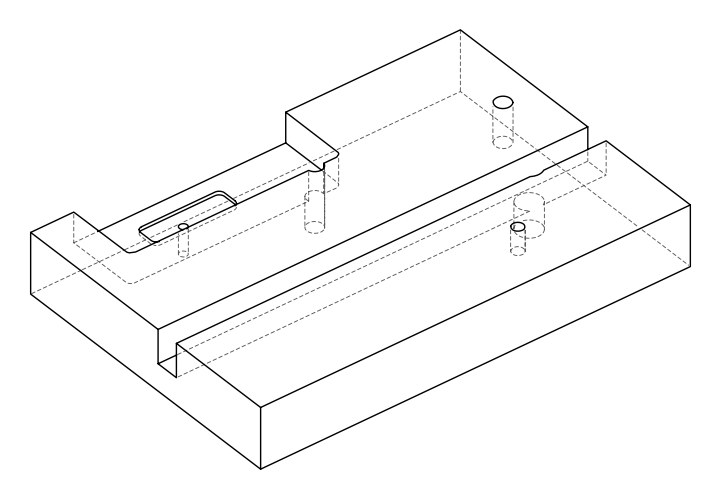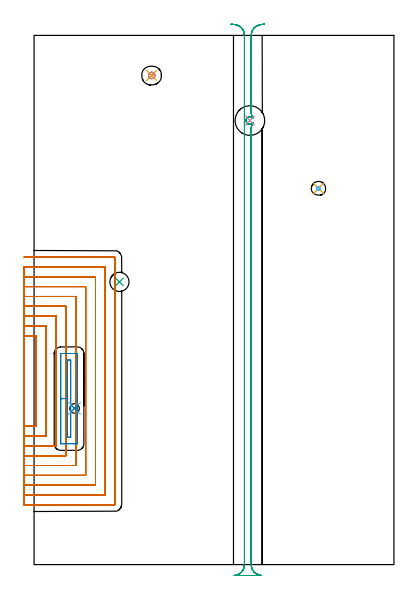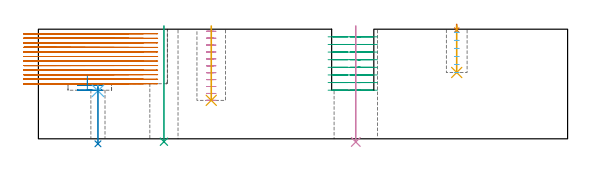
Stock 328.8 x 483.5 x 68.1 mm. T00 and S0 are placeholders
(PLAN: 12 operations, 9 tool changes, 136.2 min)
(1 MILL_OPEN_POCKET | POCKET_OPEN | NXT0201_011 | Follow Part, ap 3, ae 75% | 114.5 min | 647065 mm3)
(2 MILL_RECTANGULAR_POCKET | POCKET_RECTANGULAR_STRAIGHT | NXT0201_011 | Follow Part, ap 3, ae 75% | 1.59 min | 10109 mm3)
(3 MILL_RECTANGULAR_SLOT | SLOT_RECTANGULAR | UGT0201_094 | Follow Part, ap 5, ae 75% | 17.26 min | 480803 mm3)
(4 MILL_BLIND_HOLE_FROM_SOLID_MATERIAL | STEP1POCKET | NXT0201_011 | Spiral | 1.39 min | 10987 mm3)
(5 BORE_BLIND_HOLE | STEP1POCKET | UGT0332_075 | 0.19 min | 0 mm3)
(6 SPOT_DRILL | STEP1HOLE | NXT0321_9005460120000 | 0.04 min | 2 mm3)
(7 SPOT_DRILL_1 | STEP1POCKET_1 | NXT0321_9005460120000 | 0.03 min | 3 mm3)
(8 DRILL_THROUGH_HOLE_INTO_CENTER | STEP1HOLE | NXT0301_059 | 0.15 min | 1822 mm3)
(9 INDEXABLE_INSERT_DRILL_THROUGH_HOLE_FROM_SOLID | STEP1HOLE_1 | NXT0302_006 | 0.29 min | 10990 mm3)
(10 INDEXABLE_INSERT_DRILL_THROUGH_HOLE_FROM_SOLID_1 | STEP1HOLE_2 | NXT0302_025 | 0.29 min | 17454 mm3)
(11 DRILL_BLIND_HOLE_INTO_CENTER | STEP1POCKET_1 | UGT0301_229 | 0.12 min | 2726 mm3)
(12 MILL_ROUGH_BLIND_HOLE_CONTOUR | STEP1POCKET_1 | NXT0201_010 | Spiral | 0.34 min | 794 mm3)
(TOOL NXT0201_011 | ENDMILL 12mm [2P460-1200-NA 1630] | D12 FL38 Z6)
(TOOL UGT0201_094 | End mill 20 mm | D20 FL38 Z4)
(TOOL UGT0332_075 | 17.75 mm Rough Boring Bar | D17.75)
(TOOL NXT0321_9005460120000 | NC Spot Drill, 142deg, 12mm, Carbide, Uncoated | D12 PA142 FL30 Z2)
(TOOL NXT0301_059 | Carbide Drill 8.8mm [860.1-0880-026A1-MM 2214] | D8.8 PA140 FL47 Z2)
(TOOL NXT0302_006 | Index. Insert Drill 17.5mm [880-D1750L25-05] | D17.5 PA176 FL88 Z2)
(TOOL NXT0302_025 | Index. Insert Drill 27mm [880-D2700L32-05] | D27 PA176 FL135 Z2)
(TOOL UGT0301_229 | Twist Drill 11.9 mm | D11.9 PA118 FL100 Z2)
(TOOL NXT0201_010 | ENDMILL 10mm [2P460-1000-NA 1630] | D10 FL30 Z6)
(OP 1 MILL_OPEN_POCKET)
G17 G21 G94 G90
T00 M6
G54
G17 G0 G90 X-9. Y126.5 S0 M3
G43 Z78.1 H1
Z65.275
G94 G1 X-6. F250.
X2.1 F500.
Y209.
X-6.
X-9. F250.
Y117.5
X-6.
X11.1 F500.
Y218.
X-6.
X-9. F250.
Y108.5
X-6.
X20.1 F500.
Y227.
X-6.
X-9. F250.
Y99.5
X-6.
X29.1 F500.
Y236.
X-6.
X-9. F250.
Y90.5
X-6.
X38.1 F500.
Y245.
X-6.
X-9. F250.
Y81.5
X-6.
X47.1 F500.
Y254.
X-6.
X-9. F250.
Y72.5
X-6.
X56.1 F500.
Y263.
X-6.
X-9. F250.
Y63.5
X-6.
X65.1 F500.
Y272.
X-6.
X-9. F250.
Y54.5
X-6.
X73.3 F500.
G3 X74.1 Y55.3 R0.8
G1 Y280.2
G3 X73.3 Y281. R0.8
G1 X-6.
X-9. F250.
G0 Y126.5 Z62.45
G1 X-6.
X2.1 F500.
Y209.
X-6.
X-9. F250.
Y117.5
X-6.
X11.1 F500.
Y218.
X-6.
X-9. F250.
Y108.5
X-6.
X20.1 F500.
Y227.
X-6.
X-9. F250.
Y99.5
X-6.
X29.1 F500.
Y236.
X-6.
X-9. F250.
Y90.5
X-6.
X38.1 F500.
Y245.
X-6.
X-9. F250.
Y81.5
X-6.
X47.1 F500.
Y254.
X-6.
X-9. F250.
Y72.5
X-6.
X56.1 F500.
Y263.
X-6.
X-9. F250.
Y63.5
X-6.
X65.1 F500.
Y272.
X-6.
X-9. F250.
Y54.5
X-6.
X73.3 F500.
G3 X74.1 Y55.3 R0.8
G1 Y280.2
G3 X73.3 Y281. R0.8
G1 X-6.
X-9. F250.
G0 Y126.5 Z59.625
G1 X-6.
X2.1 F500.
Y209.
X-6.
X-9. F250.
Y117.5
X-6.
X11.1 F500.
Y218.
X-6.
X-9. F250.
Y108.5
X-6.
X20.1 F500.
Y227.
X-6.
X-9. F250.
Y99.5
X-6.
X29.1 F500.
Y236.
X-6.
X-9. F250.
Y90.5
X-6.
X38.1 F500.
Y245.
X-6.
X-9. F250.
Y81.5
X-6.
X47.1 F500.
Y254.
X-6.
X-9. F250.
Y72.5
X-6.
X56.1 F500.
Y263.
X-6.
X-9. F250.
Y63.5
X-6.
X65.1 F500.
Y272.
X-6.
X-9. F250.
Y54.5
X-6.
X73.3 F500.
G3 X74.1 Y55.3 R0.8
G1 Y280.2
G3 X73.3 Y281. R0.8
G1 X-6.
X-9. F250.
G0 Y126.5 Z56.8
G1 X-6.
X2.1 F500.
Y209.
X-6.
X-9. F250.
Y117.5
X-6.
X11.1 F500.
Y218.
X-6.
X-9. F250.
Y108.5
X-6.
X20.1 F500.
Y227.
X-6.
X-9. F250.
Y99.5
X-6.
X29.1 F500.
Y236.
X-6.
X-9. F250.
Y90.5
X-6.
X38.1 F500.
Y245.
X-6.
X-9. F250.
Y81.5
X-6.
X47.1 F500.
Y254.
X-6.
X-9. F250.
Y72.5
X-6.
X56.1 F500.
Y263.
X-6.
X-9. F250.
Y63.5
X-6.
X65.1 F500.
Y272.
X-6.
X-9. F250.
Y54.5
X-6.
X73.3 F500.
G3 X74.1 Y55.3 R0.8
G1 Y280.2
G3 X73.3 Y281. R0.8
G1 X-6.
X-9. F250.
G0 Y126.5 Z53.975
G1 X-6.
X2.1 F500.
Y209.
X-6.
X-9. F250.
Y117.5
X-6.
X11.1 F500.
Y218.
X-6.
X-9. F250.
Y108.5
X-6.
X20.1 F500.
Y227.
X-6.
X-9. F250.
Y99.5
X-6.
X29.1 F500.
Y236.
X-6.
X-9. F250.
Y90.5
X-6.
X38.1 F500.
Y245.
X-6.
X-9. F250.
Y81.5
X-6.
X47.1 F500.
Y254.
X-6.
X-9. F250.
Y72.5
X-6.
X56.1 F500.
Y263.
X-6.
X-9. F250.
Y63.5
X-6.
X65.1 F500.
Y272.
X-6.
X-9. F250.
Y54.5
X-6.
X73.3 F500.
G3 X74.1 Y55.3 R0.8
G1 Y280.2
G3 X73.3 Y281. R0.8
G1 X-6.
X-9. F250.
G0 Y126.5 Z51.15
G1 X-6.
X2.1 F500.
Y209.
X-6.
X-9. F250.
Y117.5
X-6.
X11.1 F500.
Y218.
X-6.
X-9. F250.
Y108.5
X-6.
X20.1 F500.
Y227.
X-6.
X-9. F250.
Y99.5
X-6.
X29.1 F500.
Y236.
X-6.
X-9. F250.
Y90.5
X-6.
X38.1 F500.
Y245.
X-6.
X-9. F250.
Y81.5
X-6.
X47.1 F500.
Y254.
X-6.
X-9. F250.
Y72.5
X-6.
X56.1 F500.
Y263.
X-6.
X-9. F250.
Y63.5
X-6.
X65.1 F500.
Y272.
X-6.
X-9. F250.
Y54.5
X-6.
X73.3 F500.
G3 X74.1 Y55.3 R0.8
G1 Y280.2
G3 X73.3 Y281. R0.8
G1 X-6.
X-9. F250.
G0 Y126.5 Z48.325
G1 X-6.
X2.1 F500.
Y209.
X-6.
X-9. F250.
Y117.5
X-6.
X11.1 F500.
Y218.
X-6.
X-9. F250.
Y108.5
X-6.
X20.1 F500.
Y227.
X-6.
X-9. F250.
Y99.5
X-6.
X29.1 F500.
Y236.
X-6.
X-9. F250.
Y90.5
X-6.
X38.1 F500.
Y245.
X-6.
X-9. F250.
Y81.5
X-6.
X47.1 F500.
Y254.
X-6.
X-9. F250.
Y72.5
X-6.
X56.1 F500.
Y263.
X-6.
X-9. F250.
Y63.5
X-6.
X65.1 F500.
Y272.
X-6.
X-9. F250.
Y54.5
X-6.
X73.3 F500.
G3 X74.1 Y55.3 R0.8
G1 Y280.2
G3 X73.3 Y281. R0.8
G1 X-6.
X-9. F250.
G0 Y126.5 Z45.5
G1 X-6.
X2.1 F500.
Y209.
X-6.
X-9. F250.
Y117.5
X-6.
X11.1 F500.
Y218.
X-6.
X-9. F250.
Y108.5
X-6.
X20.1 F500.
Y227.
X-6.
X-9. F250.
Y99.5
X-6.
X29.1 F500.
Y236.
X-6.
X-9. F250.
Y90.5
X-6.
X38.1 F500.
Y245.
X-6.
X-9. F250.
Y81.5
X-6.
X47.1 F500.
Y254.
X-6.
X-9. F250.
Y72.5
X-6.
X56.1 F500.
Y263.
X-6.
X-9. F250.
Y63.5
X-6.
X65.1 F500.
Y272.
X-6.
X-9. F250.
Y54.5
X-6.
X73.3 F500.
G3 X74.1 Y55.3 R0.8
G1 Y280.2
G3 X73.3 Y281. R0.8
G1 X-6.
X-9. F250.
G0 Y126.5 Z42.675
G1 X-6.
X2.1 F500.
Y209.
X-6.
X-9. F250.
Y117.5
X-6.
X11.1 F500.
Y218.
X-6.
X-9. F250.
Y108.5
X-6.
X20.1 F500.
Y227.
X-6.
X-9. F250.
Y99.5
X-6.
X29.1 F500.
Y236.
X-6.
X-9. F250.
Y90.5
X-6.
X38.1 F500.
Y245.
X-6.
X-9. F250.
Y81.5
X-6.
X47.1 F500.
Y254.
X-6.
X-9. F250.
Y72.5
X-6.
X56.1 F500.
Y263.
X-6.
X-9. F250.
Y63.5
X-6.
X65.1 F500.
Y272.
X-6.
X-9. F250.
Y54.5
X-6.
X73.3 F500.
G3 X74.1 Y55.3 R0.8
G1 Y280.2
G3 X73.3 Y281. R0.8
G1 X-6.
X-9. F250.
G0 Y126.5 Z39.85
G1 X-6.
X2.1 F500.
Y209.
X-6.
X-9. F250.
Y117.5
X-6.
X11.1 F500.
Y218.
X-6.
X-9. F250.
Y108.5
X-6.
X20.1 F500.
Y227.
X-6.
X-9. F250.
Y99.5
X-6.
X29.1 F500.
Y236.
X-6.
X-9. F250.
Y90.5
X-6.
X38.1 F500.
Y245.
X-6.
X-9. F250.
Y81.5
X-6.
X47.1 F500.
Y254.
X-6.
X-9. F250.
Y72.5
X-6.
X56.1 F500.
Y263.
X-6.
X-9. F250.
Y63.5
X-6.
X65.1 F500.
Y272.
X-6.
X-9. F250.
Y54.5
X-6.
X73.3 F500.
G3 X74.1 Y55.3 R0.8
G1 Y280.2
G3 X73.3 Y281. R0.8
G1 X-6.
X-9. F250.
G0 Y126.5 Z37.025
G1 X-6.
X2.1 F500.
Y209.
X-6.
X-9. F250.
Y117.5
X-6.
X11.1 F500.
Y218.
X-6.
X-9. F250.
Y108.5
X-6.
X20.1 F500.
Y227.
X-6.
X-9. F250.
Y99.5
X-6.
X29.1 F500.
Y236.
X-6.
X-9. F250.
Y90.5
X-6.
X38.1 F500.
Y245.
X-6.
X-9. F250.
Y81.5
X-6.
X47.1 F500.
Y254.
X-6.
X-9. F250.
Y72.5
X-6.
X56.1 F500.
Y263.
X-6.
X-9. F250.
Y63.5
X-6.
X65.1 F500.
Y272.
X-6.
X-9. F250.
Y54.5
X-6.
X73.3 F500.
G3 X74.1 Y55.3 R0.8
G1 Y280.2
G3 X73.3 Y281. R0.8
G1 X-6.
X-9. F250.
G0 Y126.5 Z34.2
G1 X-6.
X2.1 F500.
Y209.
X-6.
X-9. F250.
Y117.5
X-6.
X11.1 F500.
Y218.
X-6.
X-9. F250.
Y108.5
X-6.
X20.1 F500.
Y227.
X-6.
X-9. F250.
Y99.5
X-6.
X29.1 F500.
Y236.
X-6.
X-9. F250.
Y90.5
X-6.
X38.1 F500.
Y245.
X-6.
X-9. F250.
Y81.5
X-6.
X47.1 F500.
Y254.
X-6.
X-9. F250.
Y72.5
X-6.
X56.1 F500.
Y263.
X-6.
X-9. F250.
Y63.5
X-6.
X65.1 F500.
Y272.
X-6.
X-9. F250.
Y54.5
X-6.
X73.3 F500.
G3 X74.1 Y55.3 R0.8
G1 Y280.2
G3 X73.3 Y281. R0.8
G1 X-6.
X-9. F250.
G0 Z78.1
M5
M2
(OP 2 MILL_RECTANGULAR_POCKET)
G17 G21 G94 G90
T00 M6
G54
G17 G0 G90 X30.4 Y173.726 S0 M3
G43 Z78.1 H1
Z39.031
G94 G1 Y151.65 Z33.115 F250.
Y116.4 F500.
X33.5
Y186.9
X30.4
Y151.65
X24.4
Y110.5
X24.405 Y110.445
X24.445 Y110.405
X24.5 Y110.4
X39.4
X39.455 Y110.405
X39.495 Y110.445
X39.5 Y110.5
Y192.8
X39.495 Y192.855
X39.455 Y192.895
X39.4 Y192.9
X24.5
X24.445 Y192.895
X24.405 Y192.855
X24.4 Y192.8
Y151.65
Y150.65
G0 X30.4 Y173.726 Z36.115
G1 Y151.65 Z30.2 F250.
Y116.4 F500.
X33.5
Y186.9
X30.4
Y151.65
X24.4
Y110.5
X24.405 Y110.445
X24.445 Y110.405
X24.5 Y110.4
X39.4
X39.455 Y110.405
X39.495 Y110.445
X39.5 Y110.5
Y192.8
X39.495 Y192.855
X39.455 Y192.895
X39.4 Y192.9
X24.5
X24.445 Y192.895
X24.405 Y192.855
X24.4 Y192.8
Y151.65
Y150.65
G0 Z78.1
M5
M2
(OP 3 MILL_RECTANGULAR_SLOT)
G17 G21 G94 G90
T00 M6
G54
G17 G0 G90 X179.983 Y493.702 S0 M3
G43 Z78.1 H0
Z63.362
G94 G1 X182.974 Y493.47 F250.
G2 X192.2 Y483.5 R10. F500.
G1 Y0.
G2 X182.974 Y-9.97 R10.
G1 Y-10.
X207.626
Y-9.97
G2 X198.4 Y0. R10.
G1 Y398.163
G2 X199.979 Y403.555 R10.
G1 X199.971 Y403.562
G2 X199.971 Y407.838 R-3.5
G1 X199.979 Y407.845
G2 X198.4 Y413.237 R10.
G1 Y483.5
G2 X207.626 Y493.47 R10.
G1 X210.617 Y493.702 F250.
G0 X179.983 Z58.625
G1 X182.974 Y493.47
G2 X192.2 Y483.5 R10. F500.
G1 Y0.
G2 X182.974 Y-9.97 R10.
G1 Y-10.
X207.626
Y-9.97
G2 X198.4 Y0. R10.
G1 Y398.163
G2 X199.979 Y403.555 R10.
G1 X199.971 Y403.562
G2 X199.971 Y407.838 R-3.5
G1 X199.979 Y407.845
G2 X198.4 Y413.237 R10.
G1 Y483.5
G2 X207.626 Y493.47 R10.
G1 X210.617 Y493.702 F250.
G0 X179.983 Z53.887
G1 X182.974 Y493.47
G2 X192.2 Y483.5 R10. F500.
G1 Y0.
G2 X182.974 Y-9.97 R10.
G1 Y-10.
X207.626
Y-9.97
G2 X198.4 Y0. R10.
G1 Y398.163
G2 X199.979 Y403.555 R10.
G1 X199.971 Y403.562
G2 X199.971 Y407.838 R-3.5
G1 X199.979 Y407.845
G2 X198.4 Y413.237 R10.
G1 Y483.5
G2 X207.626 Y493.47 R10.
G1 X210.617 Y493.702 F250.
G0 X179.983 Z49.15
G1 X182.974 Y493.47
G2 X192.2 Y483.5 R10. F500.
G1 Y0.
G2 X182.974 Y-9.97 R10.
G1 Y-10.
X207.626
Y-9.97
G2 X198.4 Y0. R10.
G1 Y398.163
G2 X199.979 Y403.555 R10.
G1 X199.971 Y403.562
G2 X199.971 Y407.838 R-3.5
G1 X199.979 Y407.845
G2 X198.4 Y413.237 R10.
G1 Y483.5
G2 X207.626 Y493.47 R10.
G1 X210.617 Y493.702 F250.
G0 X179.983 Z44.412
G1 X182.974 Y493.47
G2 X192.2 Y483.5 R10. F500.
G1 Y0.
G2 X182.974 Y-9.97 R10.
G1 Y-10.
X207.626
Y-9.97
G2 X198.4 Y0. R10.
G1 Y398.163
G2 X199.979 Y403.555 R10.
G1 X199.971 Y403.562
G2 X199.971 Y407.838 R-3.5
G1 X199.979 Y407.845
G2 X198.4 Y413.237 R10.
G1 Y483.5
G2 X207.626 Y493.47 R10.
G1 X210.617 Y493.702 F250.
G0 X179.983 Z39.675
G1 X182.974 Y493.47
G2 X192.2 Y483.5 R10. F500.
G1 Y0.
G2 X182.974 Y-9.97 R10.
G1 Y-10.
X207.626
Y-9.97
G2 X198.4 Y0. R10.
G1 Y398.163
G2 X199.979 Y403.555 R10.
G1 X199.971 Y403.562
G2 X199.971 Y407.838 R-3.5
G1 X199.979 Y407.845
G2 X198.4 Y413.237 R10.
G1 Y483.5
G2 X207.626 Y493.47 R10.
G1 X210.617 Y493.702 F250.
G0 X179.983 Z34.937
G1 X182.974 Y493.47
G2 X192.2 Y483.5 R10. F500.
G1 Y0.
G2 X182.974 Y-9.97 R10.
G1 Y-10.
X207.626
Y-9.97
G2 X198.4 Y0. R10.
G1 Y398.163
G2 X199.979 Y403.555 R10.
G1 X199.971 Y403.562
G2 X199.971 Y407.838 R-3.5
G1 X199.979 Y407.845
G2 X198.4 Y413.237 R10.
G1 Y483.5
G2 X207.626 Y493.47 R10.
G1 X210.617 Y493.702 F250.
G0 X179.983 Z30.2
G1 X182.974 Y493.47
G2 X192.2 Y483.5 R10. F500.
G1 Y0.
G2 X182.974 Y-9.97 R10.
G1 Y-10.
X207.626
Y-9.97
G2 X198.4 Y0. R10.
G1 Y398.163
G2 X199.979 Y403.555 R10.
G1 X199.971 Y403.562
G2 X199.971 Y407.838 R-3.5
G1 X199.979 Y407.845
G2 X198.4 Y413.237 R10.
G1 Y483.5
G2 X207.626 Y493.47 R10.
G1 X210.617 Y493.702 F250.
G0 Z78.1
M5
M2
(OP 4 MILL_BLIND_HOLE_FROM_SOLID_MATERIAL)
G17 G21 G94 G90
T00 M6
G54
G17 G0 G90 X107.4 Y446.9 S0 M3
G43 Z78.1 H1
Z66.809
G94 G3 X107.544 Y449.656 R1.382 F250.
X104.516 Y447.203 R2.756
X107.097 Y444.016 R2.9
X104.516 Y447.203 R-2.9
X105.806 Y445.61 R1.45
X107.4 Y446.9 R1.45
G0 Z62.518
G3 X107.544 Y449.656 R1.382
X104.516 Y447.203 R2.756
X107.097 Y444.016 R2.9
X104.516 Y447.203 R-2.9
X105.806 Y445.61 R1.45
X107.4 Y446.9 R1.45
G0 Z58.227
G3 X107.544 Y449.656 R1.382
X104.516 Y447.203 R2.756
X107.097 Y444.016 R2.9
X104.516 Y447.203 R-2.9
X105.806 Y445.61 R1.45
X107.4 Y446.9 R1.45
G0 Z53.936
G3 X107.544 Y449.656 R1.382
X104.516 Y447.203 R2.756
X107.097 Y444.016 R2.9
X104.516 Y447.203 R-2.9
X105.806 Y445.61 R1.45
X107.4 Y446.9 R1.45
G0 Z49.645
G3 X107.544 Y449.656 R1.382
X104.516 Y447.203 R2.756
X107.097 Y444.016 R2.9
X104.516 Y447.203 R-2.9
X105.806 Y445.61 R1.45
X107.4 Y446.9 R1.45
G0 Z45.355
G3 X107.544 Y449.656 R1.382
X104.516 Y447.203 R2.756
X107.097 Y444.016 R2.9
X104.516 Y447.203 R-2.9
X105.806 Y445.61 R1.45
X107.4 Y446.9 R1.45
G0 Z41.064
G3 X107.544 Y449.656 R1.382
X104.516 Y447.203 R2.756
X107.097 Y444.016 R2.9
X104.516 Y447.203 R-2.9
X105.806 Y445.61 R1.45
X107.4 Y446.9 R1.45
G0 Z36.773
G3 X107.544 Y449.656 R1.382
X104.516 Y447.203 R2.756
X107.097 Y444.016 R2.9
X104.516 Y447.203 R-2.9
X105.806 Y445.61 R1.45
X107.4 Y446.9 R1.45
G0 Z32.482
G3 X107.544 Y449.656 R1.382
X104.516 Y447.203 R2.756
X107.097 Y444.016 R2.9
X104.516 Y447.203 R-2.9
X105.806 Y445.61 R1.45
X107.4 Y446.9 R1.45
G0 Z28.191
G3 X107.544 Y449.656 R1.382
X104.516 Y447.203 R2.756
X107.097 Y444.016 R2.9
X104.516 Y447.203 R-2.9
X105.806 Y445.61 R1.45
X107.4 Y446.9 R1.45
G0 Z23.9
G3 X107.544 Y449.656 R1.382
X104.516 Y447.203 R2.756
X107.097 Y444.016 R2.9
X104.516 Y447.203 R-2.9
X105.806 Y445.61 R1.45
X107.4 Y446.9 R1.45
G0 Z78.1
M5
M2
(OP 5 BORE_BLIND_HOLE)
G17 G21 G94 G90
T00 M6
G54
G17 G0 G90 X107.4 Y446.9 S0 M3
G43 Z78.1 H0
G94 G85 G98 Z23.9 F250. R70.1
G80
M5
M2
(OP 6 SPOT_DRILL)
G17 G21 G94 G90
T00 M6
G54
G17 G0 G90 X37. Y142.7 S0 M3
G43 Z78.1 H0
G94 G81 G98 Z29.821 F250. R33.2
G80
M5
M2
(OP 7 SPOT_DRILL_1)
G17 G21 G94 G90
T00 M6
G54
G17 G0 G90 X259.9 Y343.7 S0 M3
G43 Z78.1 H0
G94 G81 G98 Z67.545 F250. R71.1
G80
M5
M2
(OP 8 DRILL_THROUGH_HOLE_INTO_CENTER)
G17 G21 G94 G90
T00 M6
G54
G17 G0 G90 X37. Y142.7 S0 M3
G43 Z78.1 H1
G94 G73 G98 Z-3.101 F250. Q8.325 R32.2
G80
M5
M2
(OP 9 INDEXABLE_INSERT_DRILL_THROUGH_HOLE_FROM_SOLID)
G17 G21 G94 G90
T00 M6
G54
G17 G0 G90 X78. Y258.3 S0 M3
G43 Z78.1 H1
G94 G81 G98 Z-1.806 F250. R70.1
G80
M5
M2
(OP 10 INDEXABLE_INSERT_DRILL_THROUGH_HOLE_FROM_SOLID_1)
G17 G21 G94 G90
T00 M6
G54
G17 G0 G90 X197.2 Y405.7 S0 M3
G43 Z78.1 H1
G94 G81 G98 Z-1.971 F250. R70.1
G80
M5
M2
(OP 11 DRILL_BLIND_HOLE_INTO_CENTER)
G17 G21 G94 G90
T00 M6
G54
G17 G0 G90 X259.9 Y343.7 S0 M3
G43 Z78.1 H0
G94 G81 G98 Z41.2 F250. R70.1
G80
M5
M2
(OP 12 MILL_ROUGH_BLIND_HOLE_CONTOUR)
G17 G21 G94 G90
T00 M6
G54
G17 G0 G90 X259.9 Y343.7 S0 M3
G43 Z78.1 H1
Z66.117
G94 G3 X260.533 Y344.517 R0.654 F250.
X259.539 Y345.104 R0.817
X258.496 Y343.339 R1.45
X259.539 Y345.104 R-1.45
X259.017 Y344.222 R0.725
X259.9 Y343.7 R0.725
G0 Z61.133
G3 X260.533 Y344.517 R0.654
X259.539 Y345.104 R0.817
X258.496 Y343.339 R1.45
X259.539 Y345.104 R-1.45
X259.017 Y344.222 R0.725
X259.9 Y343.7 R0.725
G0 Z56.15
G3 X260.533 Y344.517 R0.654
X259.539 Y345.104 R0.817
X258.496 Y343.339 R1.45
X259.539 Y345.104 R-1.45
X259.017 Y344.222 R0.725
X259.9 Y343.7 R0.725
G0 Z51.167
G3 X260.533 Y344.517 R0.654
X259.539 Y345.104 R0.817
X258.496 Y343.339 R1.45
X259.539 Y345.104 R-1.45
X259.017 Y344.222 R0.725
X259.9 Y343.7 R0.725
G0 Z46.183
G3 X260.533 Y344.517 R0.654
X259.539 Y345.104 R0.817
X258.496 Y343.339 R1.45
X259.539 Y345.104 R-1.45
X259.017 Y344.222 R0.725
X259.9 Y343.7 R0.725
G0 Z41.2
G3 X260.533 Y344.517 R0.654
X259.539 Y345.104 R0.817
X258.496 Y343.339 R1.45
X259.539 Y345.104 R-1.45
X259.017 Y344.222 R0.725
X259.9 Y343.7 R0.725
G0 Z78.1
M5
M2
